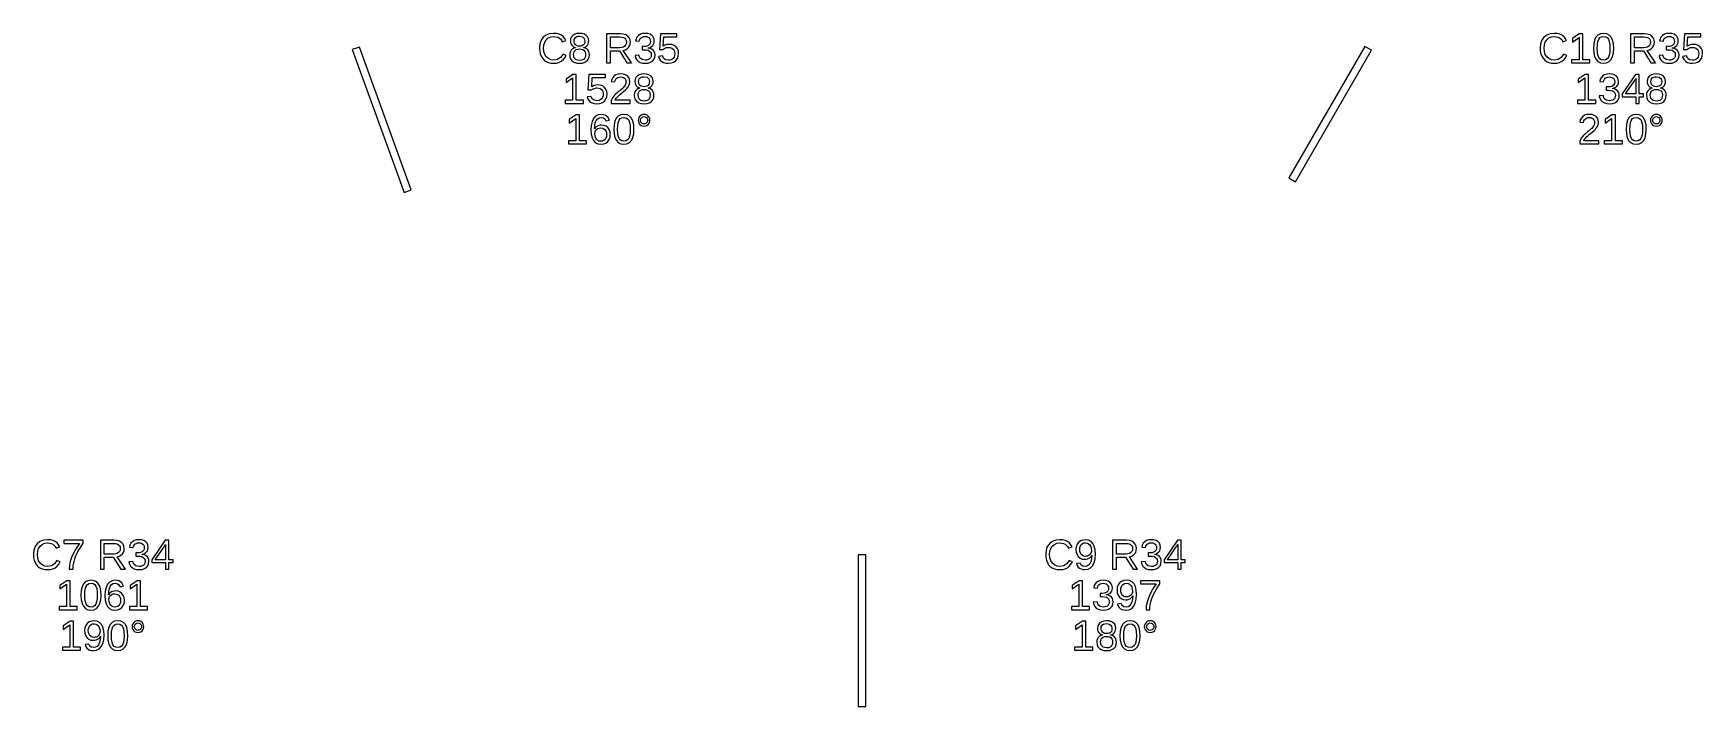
# Model space of a CAD drawing. Extents: x 206 to 2890, y 20 to 453.
# Drawn here: x 860.3 to 1190.1, y 320 to 452.9 of the extents above; entities that cross this region are included whole.
import ezdxf

# ---------------------------------------------------------------- set-up
doc = ezdxf.new("R2010")
doc.units = 0
doc.layers.get('0').update_dxf_attribs({"linetype": 'CONTINUOUS'})

msp = doc.modelspace()

# ---------------------------------------------------------------- linework, layer by layer
for points in [[(963.632, 447.093), (964.128, 447.222), (964.578, 447.437), (964.973, 447.734), (965.305, 448.109), (965.573, 448.564), (964.938, 448.881), (964.467, 448.219), (963.864, 447.821), (963.127, 447.689), (962.544, 447.76), (962.047, 447.974), (961.636, 448.33), (961.33, 448.803), (961.146, 449.368), (961.085, 450.024), (961.144, 450.685), (961.32, 451.244), (961.614, 451.703), (962.013, 452.043), (962.507, 452.247), (963.095, 452.315), (963.481, 452.286), (963.83, 452.198), (964.143, 452.051), (964.41, 451.848), (964.624, 451.593), (964.783, 451.286), (965.52, 451.53), (965.291, 451.961), (964.99, 452.315), (964.617, 452.592), (964.174, 452.791), (963.664, 452.91), (963.087, 452.95), (962.277, 452.863), (961.593, 452.604), (961.036, 452.173), (960.625, 451.589), (960.378, 450.873), (960.296, 450.024), (960.332, 449.441), (960.443, 448.913), (960.627, 448.44), (960.882, 448.028), (961.203, 447.685), (961.591, 447.41), (962.039, 447.21), (962.539, 447.09), (963.091, 447.05)], [(968.79, 447.099), (969.273, 447.247), (969.658, 447.494), (969.938, 447.828), (970.107, 448.24), (970.163, 448.731), (970.129, 449.087), (970.027, 449.401), (969.858, 449.672), (969.627, 449.892), (969.342, 450.047), (969.003, 450.138), (969.003, 450.155), (969.296, 450.247), (969.544, 450.401), (969.748, 450.614), (969.899, 450.873), (969.99, 451.159), (970.02, 451.473), (969.966, 451.895), (969.802, 452.254), (969.53, 452.551), (969.164, 452.773), (968.718, 452.906), (968.193, 452.95), (967.68, 452.905), (967.241, 452.769), (966.877, 452.543), (966.605, 452.244), (966.441, 451.89), (966.387, 451.481), (966.417, 451.167), (966.507, 450.881), (966.657, 450.623), (966.86, 450.407), (967.106, 450.248), (967.396, 450.146), (967.396, 450.13), (967.082, 450.043), (966.808, 449.888), (966.574, 449.666), (966.395, 449.391), (966.288, 449.077), (966.253, 448.722), (966.31, 448.229), (966.483, 447.816), (966.771, 447.486), (967.162, 447.244), (967.641, 447.099), (968.21, 447.05)], [(967.888, 450.452), (967.626, 450.538), (967.414, 450.681), (967.259, 450.88), (967.167, 451.13), (967.136, 451.432), (967.166, 451.728), (967.256, 451.971), (967.406, 452.16), (967.614, 452.296), (967.876, 452.377), (968.193, 452.405), (968.786, 452.297), (969.141, 451.972), (969.259, 451.432), (969.229, 451.11), (969.139, 450.853), (968.989, 450.661), (968.781, 450.529), (968.519, 450.45), (968.202, 450.423)], [(974.301, 449.512), (976.087, 449.512), (977.576, 447.132), (978.472, 447.132), (976.844, 449.601), (977.249, 449.713), (977.592, 449.896), (977.871, 450.151), (978.078, 450.463), (978.202, 450.821), (978.244, 451.225), (978.185, 451.702), (978.009, 452.104), (977.717, 452.431), (977.316, 452.672), (976.818, 452.816), (976.221, 452.864), (973.524, 452.864), (973.524, 447.132), (974.301, 447.132)], [(974.301, 450.126), (974.301, 452.242), (976.144, 452.242), (976.537, 452.213), (976.863, 452.125), (977.123, 451.979), (977.311, 451.778), (977.425, 451.524), (977.462, 451.217), (977.425, 450.898), (977.313, 450.63), (977.127, 450.413), (976.872, 450.254), (976.555, 450.158), (976.177, 450.126)], [(981.758, 447.099), (982.238, 447.244), (982.622, 447.486), (982.902, 447.816), (983.07, 448.225), (983.127, 448.714), (983.087, 449.06), (982.967, 449.363), (982.768, 449.626), (982.498, 449.835), (982.164, 449.978), (981.768, 450.057), (981.768, 450.073), (982.127, 450.179), (982.425, 450.335), (982.661, 450.539), (982.831, 450.791), (982.934, 451.089), (982.968, 451.432), (982.915, 451.875), (982.755, 452.247), (982.49, 452.549), (982.128, 452.772), (981.681, 452.905), (981.149, 452.95), (980.655, 452.906), (980.224, 452.774), (979.857, 452.555), (979.569, 452.258), (979.374, 451.892), (979.273, 451.457), (980.01, 451.4), (980.07, 451.678), (980.186, 451.911), (980.358, 452.099), (980.578, 452.237), (980.839, 452.32), (981.141, 452.348), (981.467, 452.318), (981.735, 452.229), (981.945, 452.081), (982.095, 451.882), (982.185, 451.64), (982.215, 451.355), (982.178, 451.068), (982.068, 450.826), (981.883, 450.629), (981.632, 450.483), (981.321, 450.395), (980.95, 450.366), (980.551, 450.366), (980.551, 449.731), (980.966, 449.731), (981.384, 449.702), (981.73, 449.615), (982.006, 449.469), (982.206, 449.271), (982.326, 449.028), (982.366, 448.739), (982.331, 448.41), (982.225, 448.14), (982.05, 447.929), (981.814, 447.778), (981.524, 447.687), (981.182, 447.656), (980.553, 447.769), (980.136, 448.108), (979.933, 448.674), (979.176, 448.604), (979.288, 448.134), (979.493, 447.746), (979.792, 447.443), (980.177, 447.225), (980.64, 447.094), (981.182, 447.05)], [(986.334, 447.108), (986.833, 447.282), (987.238, 447.571), (987.538, 447.961), (987.718, 448.437), (987.777, 448.999), (987.722, 449.497), (987.554, 449.929), (987.275, 450.293), (986.902, 450.569), (986.452, 450.734), (985.926, 450.789), (985.48, 450.749), (985.085, 450.627), (984.742, 450.423), (984.852, 452.242), (987.444, 452.242), (987.444, 452.864), (984.185, 452.864), (983.993, 449.78), (984.71, 449.78), (984.88, 449.915), (985.051, 450.021), (985.222, 450.098), (985.398, 450.15), (985.582, 450.181), (985.776, 450.191), (986.129, 450.154), (986.431, 450.043), (986.681, 449.858), (986.867, 449.612), (986.979, 449.321), (987.017, 448.983), (986.979, 448.597), (986.868, 448.271), (986.683, 448.004), (986.432, 447.806), (986.124, 447.688), (985.759, 447.648), (985.2, 447.743), (984.803, 448.026), (984.567, 448.499), (983.827, 448.413), (983.954, 448.006), (984.161, 447.668), (984.449, 447.4), (984.812, 447.206), (985.243, 447.089), (985.743, 447.05)], [(1161.31, 447.093), (1161.81, 447.222), (1162.26, 447.437), (1162.66, 447.734), (1162.99, 448.109), (1163.26, 448.564), (1162.62, 448.881), (1162.15, 448.219), (1161.55, 447.821), (1160.81, 447.689), (1160.23, 447.76), (1159.73, 447.974), (1159.32, 448.33), (1159.01, 448.803), (1158.83, 449.368), (1158.77, 450.024), (1158.83, 450.685), (1159, 451.244), (1159.3, 451.703), (1159.7, 452.043), (1160.19, 452.247), (1160.78, 452.315), (1161.16, 452.286), (1161.51, 452.198), (1161.83, 452.051), (1162.09, 451.848), (1162.31, 451.593), (1162.47, 451.286), (1163.2, 451.53), (1162.97, 451.961), (1162.67, 452.315), (1162.3, 452.592), (1161.86, 452.791), (1161.35, 452.91), (1160.77, 452.95), (1159.96, 452.863), (1159.28, 452.604), (1158.72, 452.173), (1158.31, 451.589), (1158.06, 450.873), (1157.98, 450.024), (1158.02, 449.441), (1158.13, 448.913), (1158.31, 448.44), (1158.56, 448.028), (1158.89, 447.685), (1159.27, 447.41), (1159.72, 447.21), (1160.22, 447.09), (1160.77, 447.05)], [(1167.8, 447.754), (1166.41, 447.754), (1166.41, 452.864), (1165.73, 452.864), (1164.37, 451.933), (1164.37, 451.241), (1165.67, 452.165), (1165.67, 447.754), (1164.21, 447.754), (1164.21, 447.132), (1167.8, 447.132)], [(1171.12, 447.134), (1171.62, 447.387), (1172.01, 447.807), (1172.29, 448.387), (1172.46, 449.118), (1172.52, 450), (1172.46, 450.894), (1172.3, 451.629), (1172.03, 452.205), (1171.65, 452.619), (1171.16, 452.867), (1170.54, 452.95), (1169.91, 452.868), (1169.4, 452.623), (1169.02, 452.213), (1168.75, 451.64), (1168.59, 450.902), (1168.53, 450), (1168.59, 449.114), (1168.75, 448.382), (1169.03, 447.803), (1169.42, 447.385), (1169.91, 447.134), (1170.51, 447.05)], [(1170.13, 447.711), (1169.81, 447.9), (1169.57, 448.214), (1169.41, 448.664), (1169.31, 449.259), (1169.27, 450), (1169.31, 450.759), (1169.4, 451.362), (1169.57, 451.806), (1169.81, 452.112), (1170.13, 452.295), (1170.54, 452.356), (1170.94, 452.294), (1171.25, 452.108), (1171.49, 451.798), (1171.64, 451.351), (1171.74, 450.751), (1171.77, 450), (1171.74, 449.271), (1171.64, 448.68), (1171.47, 448.226), (1171.23, 447.905), (1170.92, 447.712), (1170.52, 447.648)], [(1176.62, 449.512), (1178.4, 449.512), (1179.89, 447.132), (1180.79, 447.132), (1179.16, 449.601), (1179.57, 449.713), (1179.91, 449.896), (1180.19, 450.151), (1180.4, 450.463), (1180.52, 450.821), (1180.56, 451.225), (1180.5, 451.702), (1180.33, 452.104), (1180.03, 452.431), (1179.63, 452.672), (1179.14, 452.816), (1178.54, 452.864), (1175.84, 452.864), (1175.84, 447.132), (1176.62, 447.132)], [(1176.62, 450.126), (1176.62, 452.242), (1178.46, 452.242), (1178.85, 452.213), (1179.18, 452.125), (1179.44, 451.979), (1179.63, 451.778), (1179.74, 451.524), (1179.78, 451.217), (1179.74, 450.898), (1179.63, 450.63), (1179.44, 450.413), (1179.19, 450.254), (1178.87, 450.158), (1178.49, 450.126)], [(1184.07, 447.099), (1184.56, 447.244), (1184.94, 447.486), (1185.22, 447.816), (1185.39, 448.225), (1185.44, 448.714), (1185.4, 449.06), (1185.28, 449.363), (1185.09, 449.626), (1184.82, 449.835), (1184.48, 449.978), (1184.08, 450.057), (1184.08, 450.073), (1184.44, 450.179), (1184.74, 450.335), (1184.98, 450.539), (1185.15, 450.791), (1185.25, 451.089), (1185.29, 451.432), (1185.23, 451.875), (1185.07, 452.247), (1184.81, 452.549), (1184.45, 452.772), (1184, 452.905), (1183.47, 452.95), (1182.97, 452.906), (1182.54, 452.774), (1182.17, 452.555), (1181.89, 452.258), (1181.69, 451.892), (1181.59, 451.457), (1182.33, 451.4), (1182.39, 451.678), (1182.5, 451.911), (1182.68, 452.099), (1182.89, 452.237), (1183.16, 452.32), (1183.46, 452.348), (1183.78, 452.318), (1184.05, 452.229), (1184.26, 452.081), (1184.41, 451.882), (1184.5, 451.64), (1184.53, 451.355), (1184.5, 451.068), (1184.39, 450.826), (1184.2, 450.629), (1183.95, 450.483), (1183.64, 450.395), (1183.27, 450.366), (1182.87, 450.366), (1182.87, 449.731), (1183.28, 449.731), (1183.7, 449.702), (1184.05, 449.615), (1184.32, 449.469), (1184.52, 449.271), (1184.64, 449.028), (1184.68, 448.739), (1184.65, 448.41), (1184.54, 448.14), (1184.37, 447.929), (1184.13, 447.778), (1183.84, 447.687), (1183.5, 447.656), (1182.87, 447.769), (1182.45, 448.108), (1182.25, 448.674), (1181.49, 448.604), (1181.6, 448.134), (1181.81, 447.746), (1182.11, 447.443), (1182.49, 447.225), (1182.96, 447.094), (1183.5, 447.05)], [(1188.65, 447.108), (1189.15, 447.282), (1189.56, 447.571), (1189.86, 447.961), (1190.03, 448.437), (1190.09, 448.999), (1190.04, 449.497), (1189.87, 449.929), (1189.59, 450.293), (1189.22, 450.569), (1188.77, 450.734), (1188.24, 450.789), (1187.8, 450.749), (1187.4, 450.627), (1187.06, 450.423), (1187.17, 452.242), (1189.76, 452.242), (1189.76, 452.864), (1186.5, 452.864), (1186.31, 449.78), (1187.03, 449.78), (1187.2, 449.915), (1187.37, 450.021), (1187.54, 450.098), (1187.71, 450.15), (1187.9, 450.181), (1188.09, 450.191), (1188.45, 450.154), (1188.75, 450.043), (1189, 449.858), (1189.18, 449.612), (1189.3, 449.321), (1189.33, 448.983), (1189.3, 448.597), (1189.19, 448.271), (1189, 448.004), (1188.75, 447.806), (1188.44, 447.688), (1188.08, 447.648), (1187.52, 447.743), (1187.12, 448.026), (1186.88, 448.499), (1186.14, 448.413), (1186.27, 448.006), (1186.48, 447.668), (1186.77, 447.4), (1187.13, 447.206), (1187.56, 447.089), (1188.06, 447.05)], [(934.965, 422.066), (924.705, 450.257), (923.295, 449.743), (933.556, 421.553)], [(967.546, 447.731), (967.144, 448.126), (967.009, 448.783), (967.044, 449.098), (967.149, 449.365), (967.323, 449.583), (967.559, 449.745), (967.849, 449.842), (968.193, 449.874), (968.547, 449.844), (968.844, 449.754), (969.084, 449.603), (969.261, 449.394), (969.367, 449.126), (969.402, 448.8), (969.369, 448.42), (969.272, 448.115), (969.109, 447.886), (968.88, 447.727), (968.583, 447.631), (968.218, 447.599)], [(1124.65, 449.625), (1123.35, 450.375), (1108.35, 424.394), (1109.65, 423.644)], [(968.958, 439.754), (967.563, 439.754), (967.563, 444.864), (966.887, 444.864), (965.532, 443.933), (965.532, 443.241), (966.826, 444.165), (966.826, 439.754), (965.366, 439.754), (965.366, 439.132), (968.958, 439.132)], [(972.207, 439.108), (972.705, 439.282), (973.111, 439.571), (973.41, 439.961), (973.59, 440.437), (973.65, 440.999), (973.594, 441.497), (973.427, 441.929), (973.147, 442.293), (972.774, 442.569), (972.325, 442.734), (971.799, 442.789), (971.352, 442.749), (970.958, 442.627), (970.615, 442.423), (970.724, 444.242), (973.316, 444.242), (973.316, 444.864), (970.057, 444.864), (969.866, 441.78), (970.582, 441.78), (970.753, 441.915), (970.924, 442.021), (971.095, 442.098), (971.27, 442.15), (971.455, 442.181), (971.648, 442.191), (972.002, 442.154), (972.304, 442.043), (972.553, 441.858), (972.74, 441.612), (972.852, 441.321), (972.889, 440.983), (972.852, 440.597), (972.741, 440.271), (972.555, 440.004), (972.304, 439.806), (971.997, 439.688), (971.632, 439.648), (971.073, 439.743), (970.675, 440.026), (970.44, 440.499), (969.699, 440.413), (969.826, 440.006), (970.034, 439.668), (970.322, 439.4), (970.684, 439.206), (971.115, 439.089), (971.615, 439.05)], [(978.215, 439.754), (975.225, 439.754), (975.323, 439.946), (975.456, 440.144), (975.623, 440.346), (975.829, 440.559), (976.077, 440.789), (976.368, 441.036), (976.874, 441.457), (977.258, 441.797), (977.519, 442.057), (977.704, 442.277), (977.855, 442.496), (977.973, 442.716), (978.058, 442.936), (978.109, 443.157), (978.126, 443.379), (978.074, 443.843), (977.919, 444.23), (977.66, 444.541), (977.305, 444.768), (976.861, 444.904), (976.327, 444.95), (975.833, 444.905), (975.402, 444.769), (975.035, 444.543), (974.747, 444.24), (974.553, 443.876), (974.452, 443.448), (975.2, 443.379), (975.263, 443.663), (975.382, 443.901), (975.556, 444.093), (975.777, 444.235), (976.034, 444.319), (976.327, 444.348), (976.632, 444.319), (976.888, 444.232), (977.096, 444.087), (977.25, 443.89), (977.342, 443.646), (977.373, 443.355), (977.355, 443.13), (977.302, 442.921), (977.212, 442.728), (977.094, 442.547), (976.954, 442.37), (976.791, 442.199), (976.611, 442.031), (976.416, 441.863), (976.207, 441.695), (975.991, 441.522), (975.773, 441.34), (975.554, 441.148), (975.338, 440.943), (975.128, 440.724), (974.926, 440.488), (974.736, 440.233), (974.568, 439.953), (974.419, 439.648), (974.419, 439.132), (978.215, 439.132)], [(981.534, 439.099), (982.017, 439.247), (982.402, 439.494), (982.683, 439.828), (982.851, 440.24), (982.907, 440.731), (982.873, 441.087), (982.771, 441.401), (982.602, 441.672), (982.371, 441.892), (982.086, 442.047), (981.747, 442.138), (981.747, 442.155), (982.04, 442.247), (982.288, 442.401), (982.492, 442.614), (982.643, 442.873), (982.734, 443.159), (982.764, 443.473), (982.71, 443.895), (982.546, 444.254), (982.274, 444.551), (981.908, 444.773), (981.462, 444.906), (980.938, 444.95), (980.424, 444.905), (979.985, 444.769), (979.621, 444.543), (979.349, 444.244), (979.185, 443.89), (979.131, 443.481), (979.161, 443.167), (979.251, 442.881), (979.401, 442.623), (979.604, 442.407), (979.85, 442.248), (980.14, 442.146), (980.14, 442.13), (979.826, 442.043), (979.552, 441.888), (979.318, 441.666), (979.14, 441.391), (979.032, 441.077), (978.997, 440.722), (979.054, 440.229), (979.227, 439.816), (979.515, 439.486), (979.906, 439.244), (980.385, 439.099), (980.954, 439.05)], [(980.632, 442.452), (980.37, 442.538), (980.158, 442.681), (980.004, 442.88), (979.911, 443.13), (979.88, 443.432), (979.91, 443.728), (980, 443.971), (980.15, 444.16), (980.358, 444.296), (980.62, 444.377), (980.938, 444.405), (981.53, 444.297), (981.885, 443.972), (982.004, 443.432), (981.973, 443.11), (981.883, 442.853), (981.733, 442.661), (981.525, 442.529), (981.263, 442.45), (980.946, 442.423)], [(1168.96, 439.754), (1167.56, 439.754), (1167.56, 444.864), (1166.89, 444.864), (1165.53, 443.933), (1165.53, 443.241), (1166.83, 444.165), (1166.83, 439.754), (1165.37, 439.754), (1165.37, 439.132), (1168.96, 439.132)], [(1172.26, 439.099), (1172.74, 439.244), (1173.13, 439.486), (1173.41, 439.816), (1173.58, 440.225), (1173.63, 440.714), (1173.59, 441.06), (1173.47, 441.363), (1173.28, 441.626), (1173.01, 441.835), (1172.67, 441.978), (1172.27, 442.057), (1172.27, 442.073), (1172.63, 442.179), (1172.93, 442.335), (1173.17, 442.539), (1173.34, 442.791), (1173.44, 443.089), (1173.47, 443.432), (1173.42, 443.875), (1173.26, 444.247), (1173, 444.549), (1172.64, 444.772), (1172.19, 444.905), (1171.66, 444.95), (1171.16, 444.906), (1170.73, 444.774), (1170.36, 444.555), (1170.08, 444.258), (1169.88, 443.892), (1169.78, 443.457), (1170.52, 443.4), (1170.58, 443.678), (1170.69, 443.911), (1170.86, 444.099), (1171.08, 444.237), (1171.35, 444.32), (1171.65, 444.348), (1171.97, 444.318), (1172.24, 444.229), (1172.45, 444.081), (1172.6, 443.882), (1172.69, 443.64), (1172.72, 443.355), (1172.69, 443.068), (1172.57, 442.826), (1172.39, 442.629), (1172.14, 442.483), (1171.83, 442.395), (1171.46, 442.366), (1171.06, 442.366), (1171.06, 441.731), (1171.47, 441.731), (1171.89, 441.702), (1172.24, 441.615), (1172.51, 441.469), (1172.71, 441.271), (1172.83, 441.028), (1172.87, 440.739), (1172.84, 440.41), (1172.73, 440.14), (1172.56, 439.929), (1172.32, 439.778), (1172.03, 439.687), (1171.69, 439.656), (1171.06, 439.769), (1170.64, 440.108), (1170.44, 440.674), (1169.68, 440.604), (1169.79, 440.134), (1170, 439.746), (1170.3, 439.443), (1170.68, 439.225), (1171.15, 439.094), (1171.69, 439.05)], [(1177.58, 440.429), (1178.39, 440.429), (1178.39, 441.007), (1177.58, 441.007), (1177.58, 444.864), (1176.82, 444.864), (1174.19, 440.999), (1174.19, 440.429), (1176.89, 440.429), (1176.89, 439.132), (1177.58, 439.132)], [(1174.87, 441.007), (1174.93, 441.089), (1175.15, 441.39), (1176.62, 443.554), (1176.66, 443.618), (1176.71, 443.708), (1176.78, 443.823), (1176.84, 443.932), (1176.88, 444.004), (1176.89, 444.038), (1176.89, 441.007)], [(1181.53, 439.099), (1182.02, 439.247), (1182.4, 439.494), (1182.68, 439.828), (1182.85, 440.24), (1182.91, 440.731), (1182.87, 441.087), (1182.77, 441.401), (1182.6, 441.672), (1182.37, 441.892), (1182.09, 442.047), (1181.75, 442.138), (1181.75, 442.155), (1182.04, 442.247), (1182.29, 442.401), (1182.49, 442.614), (1182.64, 442.873), (1182.73, 443.159), (1182.76, 443.473), (1182.71, 443.895), (1182.55, 444.254), (1182.27, 444.551), (1181.91, 444.773), (1181.46, 444.906), (1180.94, 444.95), (1180.42, 444.905), (1179.99, 444.769), (1179.62, 444.543), (1179.35, 444.244), (1179.19, 443.89), (1179.13, 443.481), (1179.16, 443.167), (1179.25, 442.881), (1179.4, 442.623), (1179.6, 442.407), (1179.85, 442.248), (1180.14, 442.146), (1180.14, 442.13), (1179.83, 442.043), (1179.55, 441.888), (1179.32, 441.666), (1179.14, 441.391), (1179.03, 441.077), (1179, 440.722), (1179.05, 440.229), (1179.23, 439.816), (1179.52, 439.486), (1179.91, 439.244), (1180.39, 439.099), (1180.95, 439.05)], [(1180.63, 442.452), (1180.37, 442.538), (1180.16, 442.681), (1180, 442.88), (1179.91, 443.13), (1179.88, 443.432), (1179.91, 443.728), (1180, 443.971), (1180.15, 444.16), (1180.36, 444.296), (1180.62, 444.377), (1180.94, 444.405), (1181.53, 444.297), (1181.89, 443.972), (1182, 443.432), (1181.97, 443.11), (1181.88, 442.853), (1181.73, 442.661), (1181.53, 442.529), (1181.26, 442.45), (1180.95, 442.423)], [(980.291, 439.731), (979.888, 440.126), (979.753, 440.783), (979.788, 441.098), (979.893, 441.365), (980.067, 441.583), (980.303, 441.745), (980.593, 441.842), (980.938, 441.874), (981.291, 441.844), (981.588, 441.754), (981.828, 441.603), (982.005, 441.394), (982.111, 441.126), (982.146, 440.8), (982.113, 440.42), (982.016, 440.115), (981.853, 439.886), (981.624, 439.727), (981.327, 439.631), (980.962, 439.599)], [(1180.29, 439.731), (1179.89, 440.126), (1179.75, 440.783), (1179.79, 441.098), (1179.89, 441.365), (1180.07, 441.583), (1180.3, 441.745), (1180.59, 441.842), (1180.94, 441.874), (1181.29, 441.844), (1181.59, 441.754), (1181.83, 441.603), (1182, 441.394), (1182.11, 441.126), (1182.15, 440.8), (1182.11, 440.42), (1182.02, 440.115), (1181.85, 439.886), (1181.62, 439.727), (1181.33, 439.631), (1180.96, 439.599)], [(969.609, 431.754), (968.214, 431.754), (968.214, 436.864), (967.538, 436.864), (966.183, 435.933), (966.183, 435.241), (967.477, 436.165), (967.477, 431.754), (966.017, 431.754), (966.017, 431.132), (969.609, 431.132)], [(972.969, 431.108), (973.422, 431.283), (973.792, 431.575), (974.066, 431.967), (974.23, 432.445), (974.285, 433.007), (974.233, 433.528), (974.077, 433.973), (973.819, 434.342), (973.472, 434.618), (973.052, 434.783), (972.559, 434.838), (972.259, 434.817), (971.983, 434.752), (971.729, 434.645), (971.506, 434.496), (971.319, 434.309), (971.168, 434.081), (971.206, 434.761), (971.321, 435.325), (971.512, 435.772), (971.772, 436.096), (972.096, 436.291), (972.482, 436.356), (972.911, 436.278), (973.225, 436.045), (973.426, 435.656), (974.126, 435.782), (973.794, 436.431), (973.249, 436.82), (972.49, 436.95), (971.884, 436.861), (971.378, 436.595), (970.973, 436.152), (970.677, 435.544), (970.499, 434.782), (970.44, 433.866), (970.497, 433.022), (970.667, 432.323), (970.952, 431.77), (971.345, 431.37), (971.838, 431.13), (972.433, 431.05)], [(977.564, 431.134), (978.062, 431.387), (978.453, 431.807), (978.735, 432.387), (978.904, 433.118), (978.96, 434), (978.906, 434.894), (978.746, 435.629), (978.478, 436.205), (978.097, 436.619), (977.599, 436.867), (976.982, 436.95), (976.35, 436.868), (975.842, 436.623), (975.459, 436.213), (975.191, 435.64), (975.03, 434.902), (974.977, 434), (975.032, 433.114), (975.197, 432.382), (975.473, 431.803), (975.859, 431.385), (976.354, 431.134), (976.958, 431.05)], [(976.571, 431.711), (976.255, 431.9), (976.016, 432.214), (975.85, 432.664), (975.75, 433.259), (975.717, 434), (975.75, 434.759), (975.848, 435.362), (976.012, 435.806), (976.251, 436.112), (976.574, 436.295), (976.982, 436.356), (977.38, 436.294), (977.696, 436.108), (977.928, 435.798), (978.088, 435.351), (978.183, 434.751), (978.215, 434), (978.182, 433.271), (978.081, 432.68), (977.914, 432.226), (977.675, 431.905), (977.359, 431.712), (976.966, 431.648)], [(981.255, 434.668), (981.529, 434.781), (981.774, 434.968), (981.965, 435.21), (982.079, 435.484), (982.117, 435.79), (982.08, 436.097), (981.966, 436.371), (981.778, 436.612), (981.535, 436.8), (981.259, 436.912), (980.95, 436.95), (980.641, 436.912), (980.365, 436.798), (980.122, 436.608), (979.933, 436.365), (979.82, 436.093), (979.782, 435.79), (979.82, 435.488), (979.935, 435.215), (980.126, 434.972), (980.37, 434.783), (980.645, 434.669), (980.95, 434.631)], [(980.761, 435.082), (980.591, 435.154), (980.439, 435.274), (980.32, 435.427), (980.249, 435.599), (980.226, 435.79), (980.249, 435.981), (980.319, 436.154), (980.435, 436.307), (980.585, 436.427), (980.757, 436.499), (980.95, 436.523), (981.143, 436.499), (981.314, 436.429), (981.464, 436.311), (981.581, 436.159), (981.651, 435.986), (981.674, 435.79), (981.65, 435.597), (981.58, 435.424), (981.462, 435.271), (981.311, 435.153), (981.14, 435.082), (980.95, 435.058)], [(1169.6, 431.754), (1166.61, 431.754), (1166.71, 431.946), (1166.84, 432.144), (1167.01, 432.346), (1167.21, 432.559), (1167.46, 432.789), (1167.75, 433.036), (1168.26, 433.457), (1168.64, 433.797), (1168.9, 434.057), (1169.09, 434.277), (1169.24, 434.496), (1169.36, 434.716), (1169.44, 434.936), (1169.49, 435.157), (1169.51, 435.379), (1169.46, 435.843), (1169.3, 436.23), (1169.04, 436.541), (1168.69, 436.768), (1168.24, 436.904), (1167.71, 436.95), (1167.21, 436.905), (1166.78, 436.769), (1166.42, 436.543), (1166.13, 436.24), (1165.93, 435.876), (1165.83, 435.448), (1166.58, 435.379), (1166.65, 435.663), (1166.76, 435.901), (1166.94, 436.093), (1167.16, 436.235), (1167.42, 436.319), (1167.71, 436.348), (1168.01, 436.319), (1168.27, 436.232), (1168.48, 436.087), (1168.63, 435.89), (1168.72, 435.646), (1168.75, 435.355), (1168.74, 435.13), (1168.68, 434.921), (1168.59, 434.728), (1168.48, 434.547), (1168.34, 434.37), (1168.17, 434.199), (1167.99, 434.031), (1167.8, 433.863), (1167.59, 433.695), (1167.37, 433.522), (1167.16, 433.34), (1166.94, 433.148), (1166.72, 432.943), (1166.51, 432.724), (1166.31, 432.488), (1166.12, 432.233), (1165.95, 431.953), (1165.8, 431.648), (1165.8, 431.132), (1169.6, 431.132)], [(1174.24, 431.754), (1172.85, 431.754), (1172.85, 436.864), (1172.17, 436.864), (1170.82, 435.933), (1170.82, 435.241), (1172.11, 436.165), (1172.11, 431.754), (1170.65, 431.754), (1170.65, 431.132), (1174.24, 431.132)], [(1177.56, 431.134), (1178.06, 431.387), (1178.45, 431.807), (1178.73, 432.387), (1178.9, 433.118), (1178.96, 434), (1178.91, 434.894), (1178.75, 435.629), (1178.48, 436.205), (1178.1, 436.619), (1177.6, 436.867), (1176.98, 436.95), (1176.35, 436.868), (1175.84, 436.623), (1175.46, 436.213), (1175.19, 435.64), (1175.03, 434.902), (1174.98, 434), (1175.03, 433.114), (1175.2, 432.382), (1175.47, 431.803), (1175.86, 431.385), (1176.35, 431.134), (1176.96, 431.05)], [(1176.57, 431.711), (1176.25, 431.9), (1176.02, 432.214), (1175.85, 432.664), (1175.75, 433.259), (1175.72, 434), (1175.75, 434.759), (1175.85, 435.362), (1176.01, 435.806), (1176.25, 436.112), (1176.57, 436.295), (1176.98, 436.356), (1177.38, 436.294), (1177.7, 436.108), (1177.93, 435.798), (1178.09, 435.351), (1178.18, 434.751), (1178.22, 434), (1178.18, 433.271), (1178.08, 432.68), (1177.91, 432.226), (1177.68, 431.905), (1177.36, 431.712), (1176.97, 431.648)], [(1181.25, 434.668), (1181.53, 434.781), (1181.77, 434.968), (1181.96, 435.21), (1182.08, 435.484), (1182.12, 435.79), (1182.08, 436.097), (1181.97, 436.371), (1181.78, 436.612), (1181.53, 436.8), (1181.26, 436.912), (1180.95, 436.95), (1180.64, 436.912), (1180.36, 436.798), (1180.12, 436.608), (1179.93, 436.365), (1179.82, 436.093), (1179.78, 435.79), (1179.82, 435.488), (1179.93, 435.215), (1180.13, 434.972), (1180.37, 434.783), (1180.64, 434.669), (1180.95, 434.631)], [(1180.76, 435.082), (1180.59, 435.154), (1180.44, 435.274), (1180.32, 435.427), (1180.25, 435.599), (1180.23, 435.79), (1180.25, 435.981), (1180.32, 436.154), (1180.44, 436.307), (1180.59, 436.427), (1180.76, 436.499), (1180.95, 436.523), (1181.14, 436.499), (1181.31, 436.429), (1181.46, 436.311), (1181.58, 436.159), (1181.65, 435.986), (1181.67, 435.79), (1181.65, 435.597), (1181.58, 435.424), (1181.46, 435.271), (1181.31, 435.153), (1181.14, 435.082), (1180.95, 435.058)], [(972.088, 431.687), (971.808, 431.828), (971.569, 432.063), (971.387, 432.372), (971.278, 432.734), (971.241, 433.15), (971.276, 433.474), (971.381, 433.749), (971.556, 433.974), (971.789, 434.14), (972.065, 434.239), (972.384, 434.273), (972.721, 434.235), (973.005, 434.122), (973.235, 433.935), (973.404, 433.678), (973.506, 433.358), (973.54, 432.975), (973.507, 432.589), (973.406, 432.263), (973.239, 431.996), (973.013, 431.798), (972.736, 431.68), (972.409, 431.64)], [(863.632, 347.093), (864.128, 347.222), (864.578, 347.437), (864.973, 347.734), (865.305, 348.109), (865.573, 348.564), (864.938, 348.881), (864.467, 348.219), (863.864, 347.821), (863.127, 347.689), (862.544, 347.76), (862.047, 347.974), (861.636, 348.33), (861.33, 348.803), (861.146, 349.368), (861.085, 350.024), (861.144, 350.685), (861.32, 351.244), (861.614, 351.703), (862.013, 352.043), (862.507, 352.247), (863.095, 352.315), (863.481, 352.286), (863.83, 352.198), (864.143, 352.051), (864.41, 351.848), (864.624, 351.593), (864.783, 351.286), (865.52, 351.53), (865.291, 351.961), (864.99, 352.315), (864.617, 352.592), (864.174, 352.791), (863.664, 352.91), (863.087, 352.95), (862.277, 352.863), (861.593, 352.604), (861.036, 352.173), (860.625, 351.589), (860.378, 350.873), (860.296, 350.024), (860.332, 349.441), (860.443, 348.913), (860.627, 348.44), (860.882, 348.028), (861.203, 347.685), (861.591, 347.41), (862.039, 347.21), (862.539, 347.09), (863.091, 347.05)], [(881.758, 347.099), (882.238, 347.244), (882.622, 347.486), (882.902, 347.816), (883.07, 348.225), (883.127, 348.714), (883.087, 349.06), (882.967, 349.363), (882.768, 349.626), (882.498, 349.835), (882.164, 349.978), (881.768, 350.057), (881.768, 350.073), (882.127, 350.179), (882.425, 350.335), (882.661, 350.539), (882.831, 350.791), (882.934, 351.089), (882.968, 351.432), (882.915, 351.875), (882.755, 352.247), (882.49, 352.549), (882.128, 352.772), (881.681, 352.905), (881.149, 352.95), (880.655, 352.906), (880.224, 352.774), (879.857, 352.555), (879.569, 352.258), (879.374, 351.892), (879.273, 351.457), (880.01, 351.4), (880.07, 351.678), (880.186, 351.911), (880.358, 352.099), (880.578, 352.237), (880.839, 352.32), (881.141, 352.348), (881.467, 352.318), (881.735, 352.229), (881.945, 352.081), (882.095, 351.882), (882.185, 351.64), (882.215, 351.355), (882.178, 351.068), (882.068, 350.826), (881.883, 350.629), (881.632, 350.483), (881.321, 350.395), (880.95, 350.366), (880.551, 350.366), (880.551, 349.731), (880.966, 349.731), (881.384, 349.702), (881.73, 349.615), (882.006, 349.469), (882.206, 349.271), (882.326, 349.028), (882.366, 348.739), (882.331, 348.41), (882.225, 348.14), (882.05, 347.929), (881.814, 347.778), (881.524, 347.687), (881.182, 347.656), (880.553, 347.769), (880.136, 348.108), (879.933, 348.674), (879.176, 348.604), (879.288, 348.134), (879.493, 347.746), (879.792, 347.443), (880.177, 347.225), (880.64, 347.094), (881.182, 347.05)], [(1063.63, 347.093), (1064.13, 347.222), (1064.58, 347.437), (1064.97, 347.734), (1065.3, 348.109), (1065.57, 348.564), (1064.94, 348.881), (1064.47, 348.219), (1063.86, 347.821), (1063.13, 347.689), (1062.54, 347.76), (1062.05, 347.974), (1061.64, 348.33), (1061.33, 348.803), (1061.15, 349.368), (1061.08, 350.024), (1061.14, 350.685), (1061.32, 351.244), (1061.61, 351.703), (1062.01, 352.043), (1062.51, 352.247), (1063.09, 352.315), (1063.48, 352.286), (1063.83, 352.198), (1064.14, 352.051), (1064.41, 351.848), (1064.62, 351.593), (1064.78, 351.286), (1065.52, 351.53), (1065.29, 351.961), (1064.99, 352.315), (1064.62, 352.592), (1064.17, 352.791), (1063.66, 352.91), (1063.09, 352.95), (1062.28, 352.863), (1061.59, 352.604), (1061.04, 352.173), (1060.62, 351.589), (1060.38, 350.873), (1060.3, 350.024), (1060.33, 349.441), (1060.44, 348.913), (1060.63, 348.44), (1060.88, 348.028), (1061.2, 347.685), (1061.59, 347.41), (1062.04, 347.21), (1062.54, 347.09), (1063.09, 347.05)], [(1068.67, 347.138), (1069.18, 347.403), (1069.59, 347.844), (1069.89, 348.448), (1070.07, 349.205), (1070.13, 350.114), (1070.08, 350.981), (1069.91, 351.691), (1069.64, 352.242), (1069.26, 352.635), (1068.78, 352.871), (1068.19, 352.95), (1067.63, 352.893), (1067.17, 352.721), (1066.79, 352.435), (1066.51, 352.049), (1066.34, 351.578), (1066.28, 351.021), (1066.33, 350.476), (1066.49, 350.009), (1066.74, 349.618), (1067.09, 349.324), (1067.5, 349.147), (1067.98, 349.089), (1068.29, 349.113), (1068.58, 349.187), (1068.85, 349.31), (1069.09, 349.474), (1069.27, 349.67), (1069.41, 349.898), (1069.36, 349.23), (1069.24, 348.672), (1069.04, 348.226), (1068.78, 347.901), (1068.46, 347.705), (1068.07, 347.64), (1067.63, 347.72), (1067.3, 347.958), (1067.1, 348.356), (1066.4, 348.246), (1066.54, 347.865), (1066.73, 347.56), (1066.98, 347.333), (1067.28, 347.176), (1067.64, 347.082), (1068.06, 347.05)], [(1081.76, 347.099), (1082.24, 347.244), (1082.62, 347.486), (1082.9, 347.816), (1083.07, 348.225), (1083.13, 348.714), (1083.09, 349.06), (1082.97, 349.363), (1082.77, 349.626), (1082.5, 349.835), (1082.16, 349.978), (1081.77, 350.057), (1081.77, 350.073), (1082.13, 350.179), (1082.42, 350.335), (1082.66, 350.539), (1082.83, 350.791), (1082.93, 351.089), (1082.97, 351.432), (1082.91, 351.875), (1082.76, 352.247), (1082.49, 352.549), (1082.13, 352.772), (1081.68, 352.905), (1081.15, 352.95), (1080.65, 352.906), (1080.22, 352.774), (1079.86, 352.555), (1079.57, 352.258), (1079.37, 351.892), (1079.27, 351.457), (1080.01, 351.4), (1080.07, 351.678), (1080.19, 351.911), (1080.36, 352.099), (1080.58, 352.237), (1080.84, 352.32), (1081.14, 352.348), (1081.47, 352.318), (1081.73, 352.229), (1081.94, 352.081), (1082.09, 351.882), (1082.19, 351.64), (1082.22, 351.355), (1082.18, 351.068), (1082.07, 350.826), (1081.88, 350.629), (1081.63, 350.483), (1081.32, 350.395), (1080.95, 350.366), (1080.55, 350.366), (1080.55, 349.731), (1080.97, 349.731), (1081.38, 349.702), (1081.73, 349.615), (1082.01, 349.469), (1082.21, 349.271), (1082.33, 349.028), (1082.37, 348.739), (1082.33, 348.41), (1082.23, 348.14), (1082.05, 347.929), (1081.81, 347.778), (1081.52, 347.687), (1081.18, 347.656), (1080.55, 347.769), (1080.14, 348.108), (1079.93, 348.674), (1079.18, 348.604), (1079.29, 348.134), (1079.49, 347.746), (1079.79, 347.443), (1080.18, 347.225), (1080.64, 347.094), (1081.18, 347.05)], [(868.161, 347.655), (868.221, 348.166), (868.322, 348.665), (868.462, 349.161), (868.643, 349.662), (868.865, 350.167), (869.164, 350.739), (869.577, 351.44), (870.106, 352.27), (870.106, 352.864), (866.318, 352.864), (866.318, 352.242), (869.398, 352.242), (868.74, 351.228), (868.221, 350.295), (867.841, 349.445), (867.583, 348.648), (867.427, 347.877), (867.376, 347.132), (868.14, 347.132)], [(874.301, 349.512), (876.087, 349.512), (877.576, 347.132), (878.472, 347.132), (876.844, 349.601), (877.249, 349.713), (877.592, 349.896), (877.871, 350.151), (878.078, 350.463), (878.202, 350.821), (878.244, 351.225), (878.185, 351.702), (878.009, 352.104), (877.717, 352.431), (877.316, 352.672), (876.818, 352.816), (876.221, 352.864), (873.524, 352.864), (873.524, 347.132), (874.301, 347.132)], [(874.301, 350.126), (874.301, 352.242), (876.144, 352.242), (876.537, 352.213), (876.863, 352.125), (877.123, 351.979), (877.311, 351.778), (877.425, 351.524), (877.462, 351.217), (877.425, 350.898), (877.313, 350.63), (877.127, 350.413), (876.872, 350.254), (876.555, 350.158), (876.177, 350.126)], [(887.078, 348.429), (887.883, 348.429), (887.883, 349.007), (887.078, 349.007), (887.078, 352.864), (886.309, 352.864), (883.684, 348.999), (883.684, 348.429), (886.386, 348.429), (886.386, 347.132), (887.078, 347.132)], [(884.36, 349.007), (884.425, 349.089), (884.644, 349.39), (886.113, 351.554), (886.154, 351.618), (886.207, 351.708), (886.272, 351.823), (886.332, 351.932), (886.37, 352.004), (886.386, 352.038), (886.386, 349.007)], [(1024.75, 350), (1023.25, 350), (1023.25, 320), (1024.75, 320)], [(1067.83, 349.707), (1067.56, 349.828), (1067.33, 350.03), (1067.16, 350.302), (1067.06, 350.633), (1067.03, 351.021), (1067.06, 351.403), (1067.16, 351.727), (1067.33, 351.996), (1067.56, 352.196), (1067.84, 352.316), (1068.16, 352.356), (1068.5, 352.309), (1068.78, 352.169), (1069.02, 351.935), (1069.19, 351.624), (1069.3, 351.253), (1069.33, 350.822), (1069.32, 350.605), (1069.26, 350.404), (1069.18, 350.22), (1069.06, 350.057), (1068.92, 349.92), (1068.75, 349.811), (1068.56, 349.731), (1068.36, 349.682), (1068.16, 349.666)], [(1074.3, 349.512), (1076.09, 349.512), (1077.58, 347.132), (1078.47, 347.132), (1076.84, 349.601), (1077.25, 349.713), (1077.59, 349.896), (1077.87, 350.151), (1078.08, 350.463), (1078.2, 350.821), (1078.24, 351.225), (1078.19, 351.702), (1078.01, 352.104), (1077.72, 352.431), (1077.32, 352.672), (1076.82, 352.816), (1076.22, 352.864), (1073.52, 352.864), (1073.52, 347.132), (1074.3, 347.132)], [(1074.3, 350.126), (1074.3, 352.242), (1076.14, 352.242), (1076.54, 352.213), (1076.86, 352.125), (1077.12, 351.979), (1077.31, 351.778), (1077.42, 351.524), (1077.46, 351.217), (1077.43, 350.898), (1077.31, 350.63), (1077.13, 350.413), (1076.87, 350.254), (1076.56, 350.158), (1076.18, 350.126)], [(1087.08, 348.429), (1087.88, 348.429), (1087.88, 349.007), (1087.08, 349.007), (1087.08, 352.864), (1086.31, 352.864), (1083.68, 348.999), (1083.68, 348.429), (1086.39, 348.429), (1086.39, 347.132), (1087.08, 347.132)], [(1084.36, 349.007), (1084.42, 349.089), (1084.64, 349.39), (1086.11, 351.554), (1086.15, 351.618), (1086.21, 351.708), (1086.27, 351.823), (1086.33, 351.932), (1086.37, 352.004), (1086.39, 352.038), (1086.39, 349.007)], [(868.958, 339.754), (867.563, 339.754), (867.563, 344.864), (866.887, 344.864), (865.532, 343.933), (865.532, 343.241), (866.826, 344.165), (866.826, 339.754), (865.366, 339.754), (865.366, 339.132), (868.958, 339.132)], [(872.278, 339.134), (872.776, 339.387), (873.168, 339.807), (873.449, 340.387), (873.618, 341.118), (873.674, 342), (873.621, 342.894), (873.46, 343.629), (873.192, 344.205), (872.812, 344.619), (872.313, 344.867), (871.697, 344.95), (871.065, 344.868), (870.557, 344.623), (870.173, 344.213), (869.905, 343.64), (869.744, 342.902), (869.691, 342), (869.746, 341.114), (869.912, 340.382), (870.187, 339.803), (870.573, 339.385), (871.068, 339.134), (871.672, 339.05)], [(871.286, 339.711), (870.969, 339.9), (870.73, 340.214), (870.564, 340.664), (870.465, 341.259), (870.431, 342), (870.464, 342.759), (870.563, 343.362), (870.726, 343.806), (870.965, 344.112), (871.289, 344.295), (871.697, 344.356), (872.095, 344.294), (872.41, 344.108), (872.643, 343.798), (872.802, 343.351), (872.898, 342.751), (872.93, 342), (872.896, 341.271), (872.796, 340.68), (872.629, 340.226), (872.389, 339.905), (872.073, 339.712), (871.681, 339.648)], [(876.953, 339.108), (877.406, 339.283), (877.776, 339.575), (878.049, 339.967), (878.213, 340.445), (878.268, 341.007), (878.216, 341.528), (878.061, 341.973), (877.802, 342.342), (877.455, 342.618), (877.036, 342.783), (876.543, 342.838), (876.243, 342.817), (875.966, 342.752), (875.713, 342.645), (875.49, 342.496), (875.302, 342.309), (875.151, 342.081), (875.19, 342.761), (875.304, 343.325), (875.495, 343.772), (875.756, 344.096), (876.079, 344.291), (876.466, 344.356), (876.894, 344.278), (877.209, 344.045), (877.41, 343.656), (878.109, 343.782), (877.778, 344.431), (877.232, 344.82), (876.474, 344.95), (875.868, 344.861), (875.362, 344.595), (874.956, 344.152), (874.66, 343.544), (874.482, 342.782), (874.423, 341.866), (874.48, 341.022), (874.651, 340.323), (874.936, 339.77), (875.328, 339.37), (875.822, 339.13), (876.417, 339.05)], [(882.862, 339.754), (881.466, 339.754), (881.466, 344.864), (880.791, 344.864), (879.436, 343.933), (879.436, 343.241), (880.73, 344.165), (880.73, 339.754), (879.269, 339.754), (879.269, 339.132), (882.862, 339.132)], [(1068.96, 339.754), (1067.56, 339.754), (1067.56, 344.864), (1066.89, 344.864), (1065.53, 343.933), (1065.53, 343.241), (1066.83, 344.165), (1066.83, 339.754), (1065.37, 339.754), (1065.37, 339.132), (1068.96, 339.132)], [(1072.26, 339.099), (1072.74, 339.244), (1073.13, 339.486), (1073.41, 339.816), (1073.58, 340.225), (1073.63, 340.714), (1073.59, 341.06), (1073.47, 341.363), (1073.28, 341.626), (1073.01, 341.835), (1072.67, 341.978), (1072.27, 342.057), (1072.27, 342.073), (1072.63, 342.179), (1072.93, 342.335), (1073.17, 342.539), (1073.34, 342.791), (1073.44, 343.089), (1073.47, 343.432), (1073.42, 343.875), (1073.26, 344.247), (1073, 344.549), (1072.64, 344.772), (1072.19, 344.905), (1071.66, 344.95), (1071.16, 344.906), (1070.73, 344.774), (1070.36, 344.555), (1070.08, 344.258), (1069.88, 343.892), (1069.78, 343.457), (1070.52, 343.4), (1070.58, 343.678), (1070.69, 343.911), (1070.86, 344.099), (1071.08, 344.237), (1071.35, 344.32), (1071.65, 344.348), (1071.97, 344.318), (1072.24, 344.229), (1072.45, 344.081), (1072.6, 343.882), (1072.69, 343.64), (1072.72, 343.355), (1072.69, 343.068), (1072.57, 342.826), (1072.39, 342.629), (1072.14, 342.483), (1071.83, 342.395), (1071.46, 342.366), (1071.06, 342.366), (1071.06, 341.731), (1071.47, 341.731), (1071.89, 341.702), (1072.24, 341.615), (1072.51, 341.469), (1072.71, 341.271), (1072.83, 341.028), (1072.87, 340.739), (1072.84, 340.41), (1072.73, 340.14), (1072.56, 339.929), (1072.32, 339.778), (1072.03, 339.687), (1071.69, 339.656), (1071.06, 339.769), (1070.64, 340.108), (1070.44, 340.674), (1069.68, 340.604), (1069.79, 340.134), (1070, 339.746), (1070.3, 339.443), (1070.68, 339.225), (1071.15, 339.094), (1071.69, 339.05)], [(1076.78, 339.138), (1077.29, 339.403), (1077.7, 339.844), (1078, 340.448), (1078.18, 341.205), (1078.24, 342.114), (1078.18, 342.981), (1078.02, 343.691), (1077.75, 344.242), (1077.37, 344.635), (1076.88, 344.871), (1076.3, 344.95), (1075.74, 344.893), (1075.28, 344.721), (1074.9, 344.435), (1074.61, 344.049), (1074.45, 343.578), (1074.39, 343.021), (1074.44, 342.476), (1074.6, 342.009), (1074.85, 341.618), (1075.2, 341.324), (1075.61, 341.147), (1076.09, 341.089), (1076.4, 341.113), (1076.69, 341.187), (1076.96, 341.31), (1077.2, 341.474), (1077.38, 341.67), (1077.52, 341.898), (1077.47, 341.23), (1077.35, 340.672), (1077.15, 340.226), (1076.89, 339.901), (1076.57, 339.705), (1076.18, 339.64), (1075.74, 339.72), (1075.41, 339.958), (1075.21, 340.356), (1074.51, 340.246), (1074.65, 339.865), (1074.84, 339.56), (1075.09, 339.333), (1075.39, 339.176), (1075.75, 339.082), (1076.16, 339.05)], [(1075.94, 341.707), (1075.67, 341.828), (1075.44, 342.03), (1075.27, 342.302), (1075.17, 342.633), (1075.14, 343.021), (1075.17, 343.403), (1075.27, 343.727), (1075.44, 343.996), (1075.67, 344.196), (1075.95, 344.316), (1076.27, 344.356), (1076.61, 344.309), (1076.89, 344.169), (1077.12, 343.935), (1077.3, 343.624), (1077.41, 343.253), (1077.44, 342.822), (1077.42, 342.605), (1077.37, 342.404), (1077.29, 342.22), (1077.17, 342.057), (1077.03, 341.92), (1076.86, 341.811), (1076.67, 341.731), (1076.47, 341.682), (1076.27, 341.666)], [(1080.9, 339.655), (1080.97, 340.166), (1081.07, 340.665), (1081.21, 341.161), (1081.39, 341.662), (1081.61, 342.167), (1081.91, 342.739), (1082.32, 343.44), (1082.85, 344.27), (1082.85, 344.864), (1079.06, 344.864), (1079.06, 344.242), (1082.14, 344.242), (1081.48, 343.228), (1080.97, 342.295), (1080.59, 341.445), (1080.33, 340.648), (1080.17, 339.877), (1080.12, 339.132), (1080.88, 339.132)], [(876.071, 339.687), (875.791, 339.828), (875.552, 340.063), (875.37, 340.372), (875.261, 340.734), (875.225, 341.15), (875.26, 341.474), (875.365, 341.749), (875.54, 341.974), (875.772, 342.14), (876.048, 342.239), (876.368, 342.273), (876.705, 342.235), (876.988, 342.122), (877.218, 341.935), (877.388, 341.678), (877.49, 341.358), (877.524, 340.975), (877.49, 340.589), (877.39, 340.263), (877.222, 339.996), (876.996, 339.798), (876.72, 339.68), (876.392, 339.64)], [(869.609, 331.754), (868.214, 331.754), (868.214, 336.864), (867.538, 336.864), (866.183, 335.933), (866.183, 335.241), (867.477, 336.165), (867.477, 331.754), (866.017, 331.754), (866.017, 331.132), (869.609, 331.132)], [(872.795, 331.138), (873.307, 331.403), (873.717, 331.844), (874.016, 332.448), (874.196, 333.205), (874.256, 334.114), (874.201, 334.981), (874.037, 335.691), (873.764, 336.242), (873.384, 336.635), (872.901, 336.871), (872.315, 336.95), (871.76, 336.893), (871.292, 336.721), (870.912, 336.435), (870.631, 336.049), (870.463, 335.578), (870.407, 335.021), (870.459, 334.476), (870.613, 334.009), (870.871, 333.618), (871.214, 333.324), (871.627, 333.147), (872.108, 333.089), (872.414, 333.113), (872.703, 333.187), (872.974, 333.31), (873.212, 333.474), (873.398, 333.67), (873.532, 333.898), (873.484, 333.23), (873.364, 332.672), (873.17, 332.226), (872.908, 331.901), (872.582, 331.705), (872.193, 331.64), (871.753, 331.72), (871.43, 331.958), (871.225, 332.356), (870.525, 332.246), (870.667, 331.865), (870.861, 331.56), (871.105, 331.333), (871.404, 331.176), (871.763, 331.082), (872.181, 331.05)], [(877.564, 331.134), (878.062, 331.387), (878.453, 331.807), (878.735, 332.387), (878.904, 333.118), (878.96, 334), (878.906, 334.894), (878.746, 335.629), (878.478, 336.205), (878.097, 336.619), (877.599, 336.867), (876.982, 336.95), (876.35, 336.868), (875.842, 336.623), (875.459, 336.213), (875.191, 335.64), (875.03, 334.902), (874.977, 334), (875.032, 333.114), (875.197, 332.382), (875.473, 331.803), (875.859, 331.385), (876.354, 331.134), (876.958, 331.05)], [(881.255, 334.668), (881.529, 334.781), (881.774, 334.968), (881.965, 335.21), (882.079, 335.484), (882.117, 335.79), (882.08, 336.097), (881.966, 336.371), (881.778, 336.612), (881.535, 336.8), (881.259, 336.912), (880.95, 336.95), (880.641, 336.912), (880.365, 336.798), (880.122, 336.608), (879.933, 336.365), (879.82, 336.093), (879.782, 335.79), (879.82, 335.488), (879.935, 335.215), (880.126, 334.972), (880.37, 334.783), (880.645, 334.669), (880.95, 334.631)], [(880.761, 335.082), (880.591, 335.154), (880.439, 335.274), (880.32, 335.427), (880.249, 335.599), (880.226, 335.79), (880.249, 335.981), (880.319, 336.154), (880.435, 336.307), (880.585, 336.427), (880.757, 336.499), (880.95, 336.523), (881.143, 336.499), (881.314, 336.429), (881.464, 336.311), (881.581, 336.159), (881.651, 335.986), (881.674, 335.79), (881.65, 335.597), (881.58, 335.424), (881.462, 335.271), (881.311, 335.153), (881.14, 335.082), (880.95, 335.058)], [(1069.61, 331.754), (1068.21, 331.754), (1068.21, 336.864), (1067.54, 336.864), (1066.18, 335.933), (1066.18, 335.241), (1067.48, 336.165), (1067.48, 331.754), (1066.02, 331.754), (1066.02, 331.132), (1069.61, 331.132)], [(1072.92, 331.099), (1073.4, 331.247), (1073.78, 331.494), (1074.06, 331.828), (1074.23, 332.24), (1074.29, 332.731), (1074.25, 333.087), (1074.15, 333.401), (1073.98, 333.672), (1073.75, 333.892), (1073.47, 334.047), (1073.13, 334.138), (1073.13, 334.155), (1073.42, 334.247), (1073.67, 334.401), (1073.87, 334.614), (1074.03, 334.873), (1074.12, 335.159), (1074.15, 335.473), (1074.09, 335.895), (1073.93, 336.254), (1073.66, 336.551), (1073.29, 336.773), (1072.84, 336.906), (1072.32, 336.95), (1071.81, 336.905), (1071.37, 336.769), (1071, 336.543), (1070.73, 336.244), (1070.57, 335.89), (1070.51, 335.481), (1070.54, 335.167), (1070.63, 334.881), (1070.78, 334.623), (1070.99, 334.407), (1071.23, 334.248), (1071.52, 334.146), (1071.52, 334.13), (1071.21, 334.043), (1070.93, 333.888), (1070.7, 333.666), (1070.52, 333.391), (1070.41, 333.077), (1070.38, 332.722), (1070.44, 332.229), (1070.61, 331.816), (1070.9, 331.486), (1071.29, 331.244), (1071.77, 331.099), (1072.34, 331.05)], [(1072.01, 334.452), (1071.75, 334.538), (1071.54, 334.681), (1071.39, 334.88), (1071.29, 335.13), (1071.26, 335.432), (1071.29, 335.728), (1071.38, 335.971), (1071.53, 336.16), (1071.74, 336.296), (1072, 336.377), (1072.32, 336.405), (1072.91, 336.297), (1073.27, 335.972), (1073.39, 335.432), (1073.36, 335.11), (1073.27, 334.853), (1073.11, 334.661), (1072.91, 334.529), (1072.64, 334.45), (1072.33, 334.423)], [(1077.56, 331.134), (1078.06, 331.387), (1078.45, 331.807), (1078.73, 332.387), (1078.9, 333.118), (1078.96, 334), (1078.91, 334.894), (1078.75, 335.629), (1078.48, 336.205), (1078.1, 336.619), (1077.6, 336.867), (1076.98, 336.95), (1076.35, 336.868), (1075.84, 336.623), (1075.46, 336.213), (1075.19, 335.64), (1075.03, 334.902), (1074.98, 334), (1075.03, 333.114), (1075.2, 332.382), (1075.47, 331.803), (1075.86, 331.385), (1076.35, 331.134), (1076.96, 331.05)], [(1081.25, 334.668), (1081.53, 334.781), (1081.77, 334.968), (1081.96, 335.21), (1082.08, 335.484), (1082.12, 335.79), (1082.08, 336.097), (1081.97, 336.371), (1081.78, 336.612), (1081.53, 336.8), (1081.26, 336.912), (1080.95, 336.95), (1080.64, 336.912), (1080.36, 336.798), (1080.12, 336.608), (1079.93, 336.365), (1079.82, 336.093), (1079.78, 335.79), (1079.82, 335.488), (1079.93, 335.215), (1080.13, 334.972), (1080.37, 334.783), (1080.64, 334.669), (1080.95, 334.631)], [(1080.76, 335.082), (1080.59, 335.154), (1080.44, 335.274), (1080.32, 335.427), (1080.25, 335.599), (1080.23, 335.79), (1080.25, 335.981), (1080.32, 336.154), (1080.44, 336.307), (1080.59, 336.427), (1080.76, 336.499), (1080.95, 336.523), (1081.14, 336.499), (1081.31, 336.429), (1081.46, 336.311), (1081.58, 336.159), (1081.65, 335.986), (1081.67, 335.79), (1081.65, 335.597), (1081.58, 335.424), (1081.46, 335.271), (1081.31, 335.153), (1081.14, 335.082), (1080.95, 335.058)], [(871.96, 333.707), (871.684, 333.828), (871.457, 334.03), (871.287, 334.302), (871.186, 334.633), (871.152, 335.021), (871.186, 335.403), (871.287, 335.727), (871.457, 335.996), (871.685, 336.196), (871.963, 336.316), (872.291, 336.356), (872.622, 336.309), (872.906, 336.169), (873.141, 335.935), (873.318, 335.624), (873.423, 335.253), (873.459, 334.822), (873.441, 334.605), (873.389, 334.404), (873.302, 334.22), (873.185, 334.057), (873.042, 333.92), (872.873, 333.811), (872.686, 333.731), (872.489, 333.682), (872.283, 333.666)], [(876.571, 331.711), (876.255, 331.9), (876.016, 332.214), (875.85, 332.664), (875.75, 333.259), (875.717, 334), (875.75, 334.759), (875.848, 335.362), (876.012, 335.806), (876.251, 336.112), (876.574, 336.295), (876.982, 336.356), (877.38, 336.294), (877.696, 336.108), (877.928, 335.798), (878.088, 335.351), (878.183, 334.751), (878.215, 334), (878.182, 333.271), (878.081, 332.68), (877.914, 332.226), (877.675, 331.905), (877.359, 331.712), (876.966, 331.648)], [(1071.67, 331.731), (1071.27, 332.126), (1071.14, 332.783), (1071.17, 333.098), (1071.27, 333.365), (1071.45, 333.583), (1071.68, 333.745), (1071.97, 333.842), (1072.32, 333.874), (1072.67, 333.844), (1072.97, 333.754), (1073.21, 333.603), (1073.39, 333.394), (1073.49, 333.126), (1073.53, 332.8), (1073.5, 332.42), (1073.4, 332.115), (1073.23, 331.886), (1073.01, 331.727), (1072.71, 331.631), (1072.34, 331.599)], [(1076.57, 331.711), (1076.25, 331.9), (1076.02, 332.214), (1075.85, 332.664), (1075.75, 333.259), (1075.72, 334), (1075.75, 334.759), (1075.85, 335.362), (1076.01, 335.806), (1076.25, 336.112), (1076.57, 336.295), (1076.98, 336.356), (1077.38, 336.294), (1077.7, 336.108), (1077.93, 335.798), (1078.09, 335.351), (1078.18, 334.751), (1078.22, 334), (1078.18, 333.271), (1078.08, 332.68), (1077.91, 332.226), (1077.68, 331.905), (1077.36, 331.712), (1076.97, 331.648)]]:
    msp.add_lwpolyline(points, close=True)

doc.saveas('drawing.dxf')
